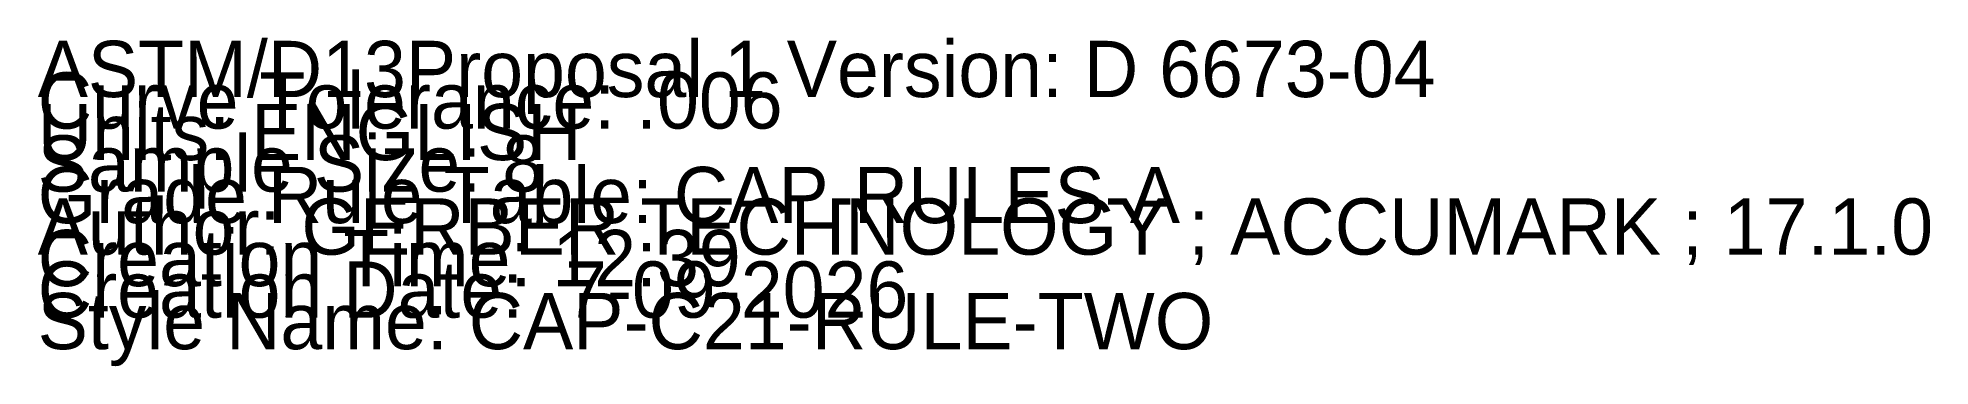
# Model space of a CAD drawing. Extents: x -39.1 to 8.4, y -0.1 to 10.
# Drawn here: x 0 to 8.4, y -0.08 to 1.38 of the extents above; entities outside this region: 1.
import ezdxf

# ---------------------------------------------------------------- set-up
doc = ezdxf.new("R2010")
doc.units = 0

# ---------------------------------------------------------------- blocks, each defined once
blk = doc.blocks.new('CAP-C21-RULE-TWO_8')
at = {"layer": '1'}
for points in [[(-39.1202, 2.133), (-39.1202, 10.0014)], [(-39.1202, 10.0014), (-27.288, 10.0014)], [(-27.288, 10.0014), (-27.288, 2.133)], [(-27.288, 2.133), (-39.1202, 2.133)]]:
    blk.add_lwpolyline(points, dxfattribs=at)
at = {"layer": '2'}
for p in [(-39.1202, 10.0014), (-39.1202, 10.0014), (-27.288, 10.0014), (-27.288, 10.0014), (-36.1622, 6.0672), (-30.2461, 6.0672), (-39.1202, 2.133), (-39.1202, 2.133), (-27.288, 2.133), (-27.288, 2.133)]:
    blk.add_point(p, dxfattribs=at)
at = {"layer": '5'}
blk.add_line((-36.1622, 6.0672), (-30.2461, 6.0672), dxfattribs=at)
at = {"layer": '7'}
blk.add_line((-36.1622, 6.0672), (-30.2461, 6.0672), dxfattribs=at)
at = {"layer": '84'}
for points in [[(-39.1202, 2.133), (-39.1202, 10.0014)], [(-39.1202, 10.0014), (-27.288, 10.0014)], [(-27.288, 10.0014), (-27.288, 2.133)], [(-27.288, 2.133), (-39.1202, 2.133)]]:
    blk.add_lwpolyline(points, dxfattribs=at)
at = {"layer": '1'}
for s, p in [('SIZE: 8', (-33.2041, 6.6272)), ('CATEGORY: CAP-C00-BASE', (-33.2041, 6.4872)), ('ANNOTATION: RECTANGLE', (-33.2041, 6.3472)), ('Quantity: 1,0', (-33.2041, 6.2072)), ('Piece Name: CAP-C21-RULE-TWO', (-33.2041, 6.0672)), ('# 2', (-39.1202, 2.133)), ('# 1', (-27.288, 2.133)), ('# 1', (-27.288, 2.133))]:
    blk.add_text(s, height=0.25, dxfattribs=at).set_placement(p)

msp = doc.modelspace()

# ---------------------------------------------------------------- block references
at = {"layer": '1'}
msp.add_blockref('CAP-C21-RULE-TWO_8', (0, 0), dxfattribs=at)

# ---------------------------------------------------------------- texts
for s, p in [('ASTM/D13Proposal 1 Version: D 6673-04', (0, 1.12)), ('Curve Tolerance: .006', (0, 0.98)), ('Units: ENGLISH', (0, 0.84)), ('Sample Size: 8', (0, 0.7)), ('Grade Rule Table: CAP-RULES-A', (0, 0.56)), ('Author: GERBER TECHNOLOGY ; ACCUMARK ; 17.1.0', (0, 0.42)), ('Creation Time: 12:39', (0, 0.28)), ('Creation Date:  7-09-2026', (0, 0.14)), ('Style Name: CAP-C21-RULE-TWO', (0, 0))]:
    msp.add_text(s, height=0.25, dxfattribs=at).set_placement(p)

doc.saveas('drawing.dxf')
